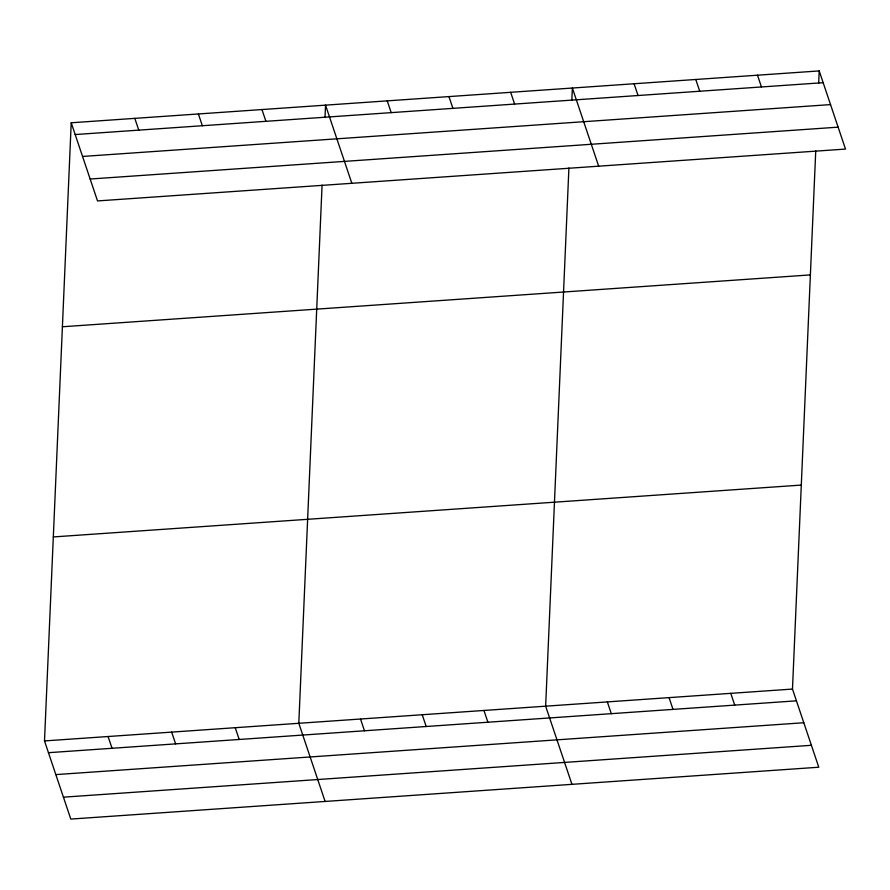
<?xml version="1.0" encoding="UTF-8"?>
<svg xmlns="http://www.w3.org/2000/svg" width="890" height="890" viewBox="0 0 890 890"><rect width="100%" height="100%" fill="white"/><g stroke="black" fill="none" stroke-linecap="round" stroke-linejoin="round"><path stroke-width="1.33" d="M815.741 150.866L792.478 689.071L818.778 767.225L70.8 819.078L44.5 740.925L71.222 122.776L819.201 70.922L845.5 149.075L97.522 200.929L71.222 122.776M322.08 185.087L298.806 723.292L325.117 801.445M324.995 117.558L325.54 105.142L351.839 183.296M568.91 167.976L545.648 706.182L571.947 784.335M571.836 100.437L572.37 88.032L598.67 166.185M818.667 83.326L819.201 70.922M75.183 134.546L823.161 82.681M82.559 156.451L830.526 104.597M90.157 179.023L838.124 127.159M62.4 326.764L810.378 274.91M53.322 536.937L801.289 485.083M44.5 740.925L792.478 689.071M48.461 752.695L796.428 700.831M55.836 774.6L803.803 722.736M63.424 797.173L811.402 745.308M757.49 75.205L761.451 86.964M695.78 79.477L699.74 91.236M634.081 83.76L638.03 95.519M730.768 693.343L734.728 705.114M510.66 92.315L514.62 104.074M669.058 697.627L673.018 709.386M448.949 96.587L452.91 108.358M607.347 701.91L611.308 713.669M387.239 100.87L391.2 112.629M483.938 710.465L487.898 722.224M261.96 109.559L265.921 121.318M422.227 714.737L426.188 726.507M198.381 113.965L202.341 125.724M360.517 719.02L364.477 730.779M134.802 118.37L138.762 130.129M235.238 727.709L239.188 739.468M171.659 732.114L175.619 743.873M108.079 736.519L112.04 748.279"/></g></svg>
